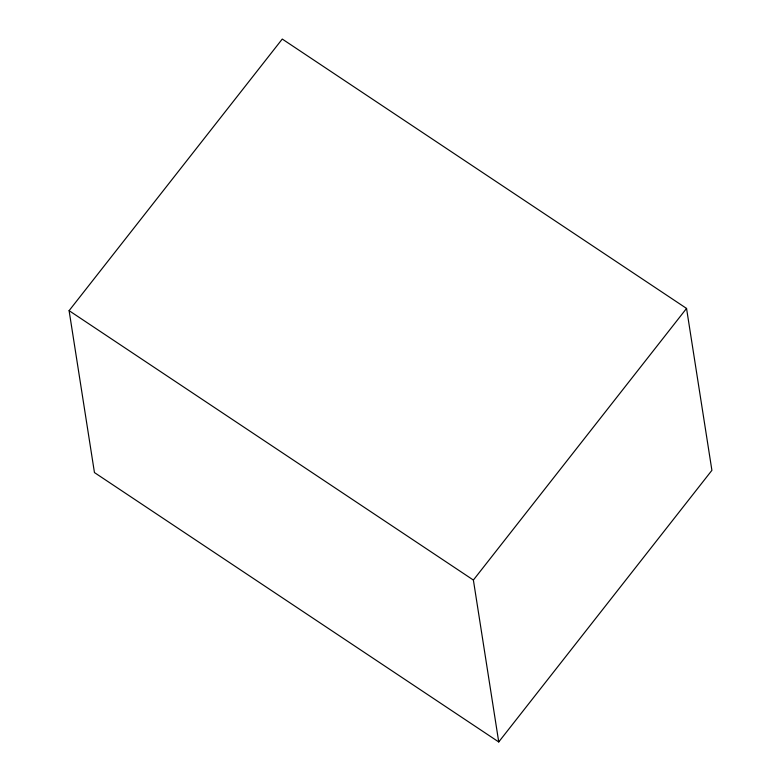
<?xml version="1.0" encoding="UTF-8"?>
<svg xmlns="http://www.w3.org/2000/svg" width="781" height="781" viewBox="0 0 781 781"><rect width="100%" height="100%" fill="white"/><g stroke="black" fill="none" stroke-linecap="round" stroke-linejoin="round"><path stroke-width="1.17" d="M69.099 310.662L282.263 39.05L686.548 308.427L711.901 470.338L498.737 741.95L94.452 472.573L69.099 310.662L473.384 580.049L498.737 741.95M473.384 580.049L686.548 308.427"/></g></svg>
